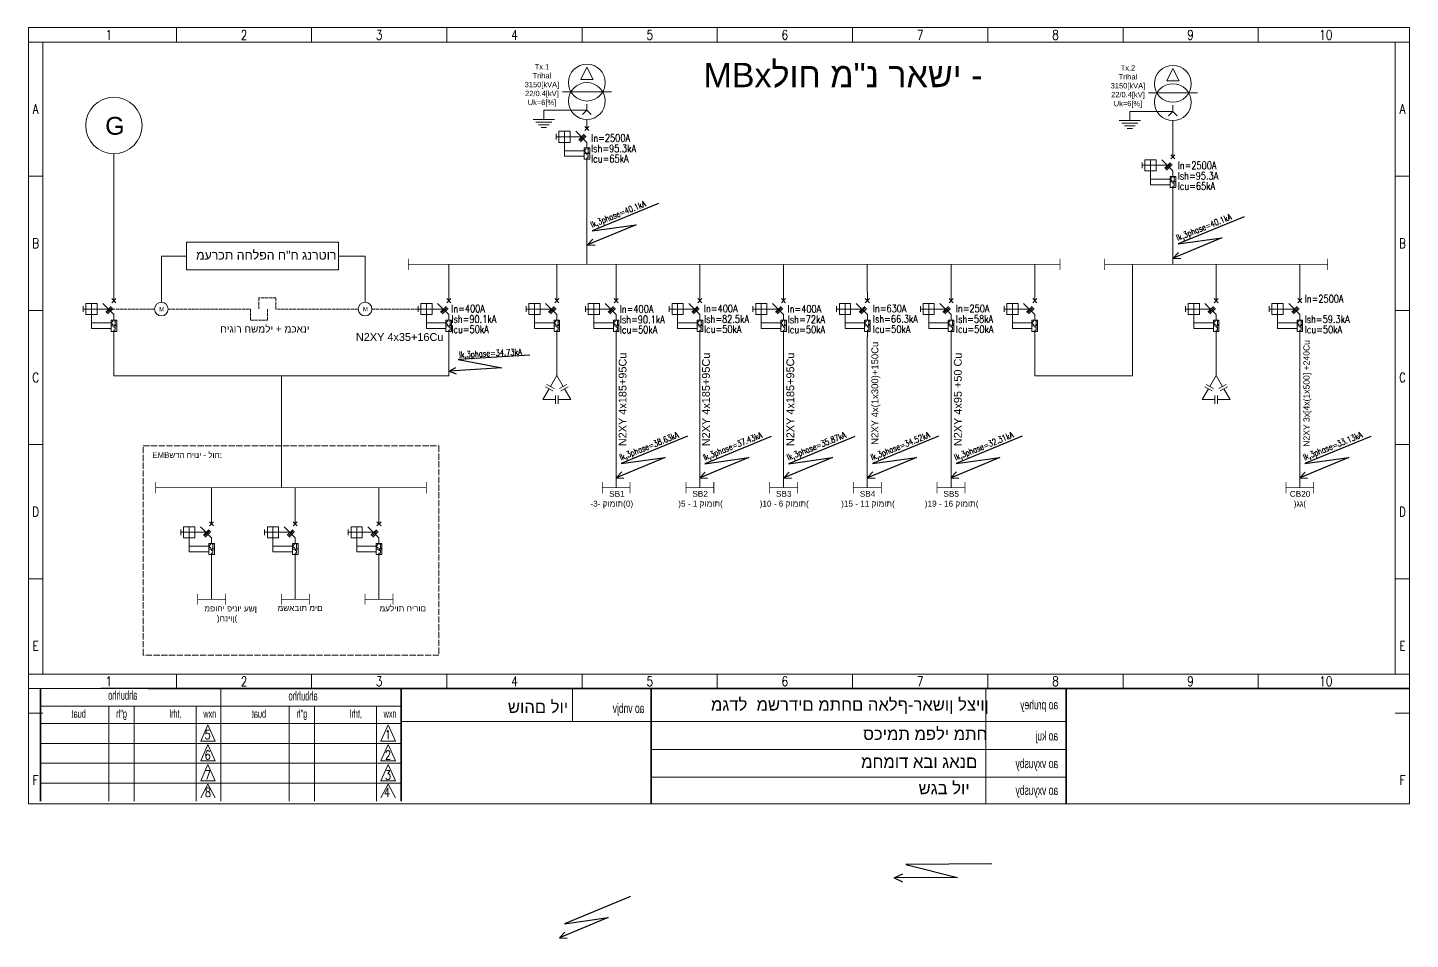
# Model space of a CAD drawing. Header units: millimetres. Extents: x -5718 to 12818, y 216 to 96994.
# Drawn here: x 1557 to 6904, y 216 to 3741 of the extents above; entities that cross this region are included whole.
import ezdxf
from ezdxf.enums import TextEntityAlignment as Align

# ---------------------------------------------------------------- set-up
doc = ezdxf.new("R2010")
doc.units = ezdxf.units.MM
doc.linetypes.add('ACAD_ISO02W100', pattern=[15, 12, -3])
doc.linetypes.add('ACAD_ISO03W100', pattern=[30, 12, -18])
doc.layers.add('A3', color=3, linetype='Continuous')
doc.styles.add('ROMANS', font='romans.shx')
doc.styles.add('single_line_diagram', font='txt.shx', dxfattribs={"height": 1})
doc.styles.get("Standard").update_dxf_attribs({"font": 'arial.ttf'})
doc.styles.add('TECHNO_M', font='techno_m.shx')

# ---------------------------------------------------------------- blocks, each defined once
blk = doc.blocks.new('triangle')
at = {"lineweight": 0}
for p, q in [((22.25, 43.5), (22.75, 43.5)), ((22.5, 43), (22.25, 43.5)), ((22.5, 43), (22.75, 43.5))]:
    blk.add_line(p, q, dxfattribs=at)
blk = doc.blocks.new('trihal_transformer')
at = {"lineweight": 0}
for p, q in [((55.75, 36.375), (57.75, 36.375)), ((56.75, 35.625), (55, 35.625)), ((55, 35.625), (55, 35.25)), ((56.75, 35.625), (56.573, 35.448)), ((56.75, 35.875), (56.75, 35.625)), ((56.75, 35.625), (56.927, 35.448)), ((54.564, 35.25), (55.436, 35.25)), ((54.673, 35.141), (55.327, 35.141)), ((54.782, 35.032), (55.218, 35.032)), ((54.891, 34.923), (55.109, 34.923))]:
    blk.add_line(p, q, dxfattribs=at)
for centre in [(56.75, 36.75), (56.75, 36)]:
    blk.add_circle(centre, 0.75, dxfattribs=at)
at = {"lineweight": 0, "rotation": 180}
blk.add_blockref('triangle', (79.25, 80.375), dxfattribs=at)
blk = doc.blocks.new('ACB')
at = {"lineweight": 0, "ltscale": 2}
for p, q in [((170.5, 25), (170.5, 24)), ((171.5, 25), (172.5, 24)), ((172.68, 25.07), (172.32, 25.43)), ((172.32, 25.07), (172.68, 25.43)), ((172.5, 25.25), (172.5, 26)), ((169.75, 24.5), (169.75, 24.75)), ((170, 24.5), (169.75, 24.5)), ((169.75, 24.25), (169.75, 24.5)), ((171, 24.5), (170, 24.5)), ((170.5, 24), (170.5, 23.25)), ((171, 24.5), (172, 24.5)), ((171.77, 24.23), (172.27, 24.73)), ((171.85, 24.15), (172.35, 24.65)), ((171.94, 24.06), (172.44, 24.56)), ((172.5, 24), (172.5, 23.5)), ((170.5, 23.25), (172.25, 23.25)), ((170.5, 23.25), (170.5, 22.75)), ((170.5, 22.75), (172.25, 22.75)), ((172.25, 23.5), (172.75, 23.5)), ((172.25, 23), (172.25, 23.5)), ((172.25, 23.25), (172.43, 23.43)), ((172.25, 23.25), (172.43, 23.07)), ((172.75, 23), (172.25, 23)), ((172.25, 23), (172.75, 23)), ((172.25, 22.5), (172.25, 23)), ((172.75, 22.5), (172.25, 22.5)), ((172.5, 23), (172.5, 22.88)), ((172.5, 22.88), (172.62, 22.88)), ((172.62, 22.62), (172.5, 22.62)), ((172.5, 22.62), (172.5, 22.5)), ((172.5, 22.5), (172.5, 22)), ((172.56, 23.43), (172.68, 23.43)), ((172.56, 23.07), (172.68, 23.07)), ((172.62, 23.07), (172.62, 23.43)), ((172.62, 22.88), (172.62, 22.62)), ((172.75, 23.5), (172.75, 23)), ((172.75, 23), (172.75, 22.5))]:
    blk.add_line(p, q, dxfattribs=at)
blk.add_lwpolyline([(170, 25), (171, 25), (171, 24), (170, 24)], close=True, dxfattribs=at)
blk = doc.blocks.new('cap_bank')
at = {"lineweight": 0, "ltscale": 2}
for p, q in [((249.44, 16.56), (250, 17.53)), ((250.56, 16.56), (250, 17.53)), ((248.75, 15.38), (249.31, 16.35)), ((248.99, 16.54), (249.64, 16.16)), ((249.11, 16.75), (249.76, 16.38)), ((250.24, 16.38), (250.89, 16.75)), ((250.36, 16.16), (251.01, 16.54)), ((251.25, 15.38), (250.69, 16.35)), ((249.88, 15.38), (248.75, 15.38)), ((249.88, 15), (249.88, 15.75)), ((250.12, 15), (250.12, 15.75)), ((251.25, 15.38), (250.12, 15.38))]:
    blk.add_line(p, q, dxfattribs=at)
blk = doc.blocks.new('ISC')
for p, q in [((6352.2, 2981.7), (6029.2, 2903.8)), ((6234.9, 2900.5), (5996.6, 2842.7)), ((6029.2, 2903.8), (6234.9, 2900.5)), ((5996.6, 2842.7), (6031.4, 2835.3)), ((5996.7, 2842.7), (6025.4, 2865.1))]:
    blk.add_line(p, q)
blk = doc.blocks.new('MCCb')
at = {"lineweight": -2, "style": 'ROMANS', "width": 0.8}
for s, p in [('In=2500A', (3736.6, 3300, -75649.1)), ('In=2500A', (6004.2, 3194, -75649.1)), ('In=2500A', (6495.4, 2678.3, -75649.1)), ('In=400A', (3195.3, 2640.1, -75649.1)), ('In=400A', (3846.7, 2638.7, -75649.1)), ('In=400A', (4172.4, 2640.4, -75649.1)), ('In=400A', (4495.9, 2638.9, -75649.1)), ('In=630A', (4825.5, 2640.7, -75649.1)), ('In=250A', (5146.4, 2640.6, -75649.1))]:
    blk.add_text(s, height=29, dxfattribs=at).set_placement(p)
at = {"color": 7, "lineweight": -2, "style": 'ROMANS', "width": 0.8}
for s, p in [('Ish=95.3kA ', (3735.9, 3259.3)), ('Icu=65kA ', (3736, 3219.9)), ('Ish=95.3A ', (6004.2, 3153.8)), ('Icu=65kA ', (6004.2, 3114.3)), ('Ish=90.1kA ', (3195.6, 2599.6)), ('Ish=90.1kA ', (3846.9, 2598.3)), ('Ish=82.5kA ', (4172.7, 2600)), ('Ish=72kA ', (4496.2, 2598.5)), ('Ish=66.3kA ', (4825.7, 2600.3)), ('Ish=58kA ', (5146.7, 2600.1)), ('Ish=59.3kA ', (6495.1, 2599)), ('Icu=50kA ', (3195.6, 2560.2)), ('Icu=50kA ', (3847, 2558.9)), ('Icu=50kA ', (4172.7, 2560.6)), ('Icu=50kA ', (4496.2, 2559.1)), ('Icu=50kA ', (4825.7, 2560.9)), ('Icu=50kA ', (5146.7, 2560.7)), ('Icu=50kA ', (6495.2, 2559.5))]:
    blk.add_text(s, height=29, dxfattribs=at).set_placement(p)
blk = doc.blocks.new('name')
at = {"color": 7, "lineweight": 13}
for s, height, p in [('שוהם לוי', 45.93, (3414.3, 1090.7)), ('מגדל  משרדים מתחם האלף-ראשון לציון', 45.931, (4199.3, 1100.1)), ('סכימת מפלי מתח', 45.931, (4787.8, 986.5)), ('מחמוד אבו גאנם', 45.931, (4780, 878.8)), ('שגב לוי', 45.93, (5002.3, 776.8))]:
    blk.add_text(s, height=height, dxfattribs=at).set_placement(p)
blk = doc.blocks.new('SC.')
at = {"color": 1, "lineweight": -2}
for p, xscale, yscale, zscale, rotation in [((-849.3, -209.8), 0.8331455173559522, 0.8331455173559522, 0.8331455173559522, 8.874350459142157), ((1415.8, -260.8), 0.8331455173559522, 0.8331455173559522, 0.8331455173559522, 8.874350459142157), ((-2147.9, 959.8), 0.833145517355952, 0.833145517355952, 0.833145517355952, 349.8756746188679), ((-737.5, -1110.1), 0.8331455173559522, 0.8331455173559522, 0.8331455173559522, 8.874350459142157), ((-414.1, -1110.5), 0.8331455173559522, 0.8331455173559522, 0.8331455173559522, 8.874350459142157), ((-90, -1110.4), 0.8331455173559522, 0.8331455173559522, 0.8331455173559522, 8.874350459142157), ((234, -1109.9), 0.8331455173559522, 0.8331455173559522, 0.8331455173559522, 8.874350459142157), ((557.4, -1109.9), 0.8331455173559522, 0.8331455173559522, 0.8331455173559522, 8.874350459142157), ((1905.8, -1110.2), 0.8331455173559522, 0.8331455173559522, 0.8331455173559522, 8.874350459142157)]:
    blk.add_blockref('ISC', p, dxfattribs=dict(at, xscale=xscale, yscale=yscale, zscale=zscale, rotation=rotation))
blk = doc.blocks.new('ISCvalue')
at = {"color": 1, "lineweight": 0}
blk.add_blockref('SC.', (0, 0), dxfattribs=at)
at = {"color": 1, "lineweight": -2, "style": 'ROMANS', "width": 0.8}
for s, rotation, p in [('Ik,3phase=40.1kA ', 21.757, (3739.5, 2967.4)), ('Ik,3phase=40.1kA ', 21.757, (6004.6, 2916.4)), ('Ik,3phase=34.73kA ', 2.7584, (3226.5, 2464.5)), ('Ik,3phase=38.63kA ', 21.757, (3851.3, 2067.1)), ('Ik,3phase=35.87kA ', 21.757, (4498.8, 2066.9)), ('Ik,3phase=34.52kA ', 21.757, (4822.8, 2067.3)), ('Ik,3phase=32.31kA ', 21.757, (5146.2, 2067.3)), ('Ik,3phase=33.13kA ', 21.757, (6494.9, 2067.4))]:
    blk.add_text(s, height=23.748, rotation=rotation, dxfattribs=at).set_placement(p)
at = {"color": 1, "style": 'ROMANS', "width": 0.8}
blk.add_text('Ik,3phase=37.43kA ', height=23.748, rotation=21.757, dxfattribs=at).set_placement((4174.7, 2066.7))
blk = doc.blocks.new('SB_Cablenameshortcurcuit')
blk.add_text('N2XY 4x35+16Cu', height=30.163).set_placement((2826.5, 2529.7))
for s, height, p in [('N2XY 4x(1x300)+150Cu', 26.262, (4846.3, 2127.9)), ('N2XY 3x[4x(1x500] +240Cu', 23.773, (6514, 2120.3)), ('N2XY 4x185+95Cu', 30.163, (3872.7, 2122.5)), ('N2XY 4x185+95Cu', 30.163, (4195.1, 2122.4)), ('N2XY 4x185+95Cu', 30.163, (4521.4, 2122.9)), ('N2XY 4x95 +50 Cu', 30.163, (5169, 2122.7))]:
    blk.add_text(s, height=height, rotation=90).set_placement(p)

msp = doc.modelspace()

# ---------------------------------------------------------------- linework, layer by layer
at = {"color": 7, "linetype": 'ByBlock', "lineweight": 13, "ltscale": 2}
for p, q in [((1560.3, 739), (1560.3, 3741)), ((1560.3, 3741), (6900.8, 3741)), ((1560.3, 739), (1560.3, 3741)), ((1560.3, 3741), (6900.8, 3741)), ((1560.3, 3741), (6900.8, 3741)), ((1560.3, 739), (1560.3, 3741)), ((6900.8, 3741), (6900.8, 739)), ((6845.6, 3685.2), (6845.6, 1241.4)), ((1560.3, 1241.4), (6900.8, 1241.4)), ((2304.3, 1185.5), (2304.3, 749.8)), ((3663.8, 1184.3), (3663.8, 1058.4)), ((5262.2, 1183), (5262.2, 739)), ((1870.7, 1117.7), (1870.7, 749.8)), ((1968.7, 1117.7), (1968.7, 749.8)), ((2209.3, 1117.7), (2209.3, 749.8)), ((2567.9, 1117.7), (2567.9, 749.8)), ((2665.9, 1117.7), (2665.9, 749.8)), ((2906.5, 1117.7), (2906.5, 749.8)), ((6900.8, 739), (1560.3, 739))]:
    msp.add_line(p, q, dxfattribs=at)
at = {"color": 7, "linetype": 'ByBlock', "lineweight": 13}
for p, q in [((2132.5, 3741), (2132.5, 3685.2)), ((2132.5, 3741), (2132.5, 3685.2)), ((2132.5, 3741), (2132.5, 3685.2)), ((2132.5, 3741), (2132.5, 3685.2)), ((2655.4, 3741), (2655.4, 3685.2)), ((2655.4, 3741), (2655.4, 3685.2)), ((2655.4, 3741), (2655.4, 3685.2)), ((2655.4, 3741), (2655.4, 3685.2)), ((3178.3, 3741), (3178.3, 3685.2)), ((3178.3, 3741), (3178.3, 3685.2)), ((3178.3, 3741), (3178.3, 3685.2)), ((3178.3, 3741), (3178.3, 3685.2)), ((3701.1, 3741), (3701.1, 3685.2)), ((3701.1, 3741), (3701.1, 3685.2)), ((3701.1, 3741), (3701.1, 3685.2)), ((3701.1, 3741), (3701.1, 3685.2)), ((4224, 3741), (4224, 3685.2)), ((4224, 3741), (4224, 3685.2)), ((4224, 3741), (4224, 3685.2)), ((4224, 3741), (4224, 3685.2)), ((4746.9, 3741), (4746.9, 3685.2)), ((4746.9, 3741), (4746.9, 3685.2)), ((5269.8, 3741), (5269.8, 3685.2)), ((5269.8, 3741), (5269.8, 3685.2)), ((5792.7, 3741), (5792.7, 3685.2)), ((5792.7, 3741), (5792.7, 3685.2)), ((6315.6, 3741), (6315.6, 3685.2)), ((6315.6, 3741), (6315.6, 3685.2)), ((1560.3, 3685.2), (6900.8, 3685.2)), ((1560.3, 3166.8), (1615.5, 3166.8)), ((6845.6, 3166.8), (6900.8, 3166.8)), ((1560.3, 2647.8), (1615.5, 2647.8)), ((6845.6, 2647.8), (6900.8, 2647.8)), ((1560.3, 2128.8), (1615.5, 2128.8)), ((6845.6, 2128.8), (6900.8, 2128.8)), ((1560.3, 1609.8), (1615.5, 1609.8)), ((1560.3, 1609.8), (1615.5, 1609.8)), ((6845.6, 1609.8), (6900.8, 1609.8)), ((2132.5, 1241.4), (2132.5, 1185.5)), ((2132.5, 1241.4), (2132.5, 1185.5)), ((2132.5, 1241.4), (2132.5, 1185.5)), ((2132.5, 1241.4), (2132.5, 1185.5)), ((2655.4, 1241.4), (2655.4, 1185.5)), ((2655.4, 1241.4), (2655.4, 1185.5)), ((2655.4, 1241.4), (2655.4, 1185.5)), ((2655.4, 1241.4), (2655.4, 1185.5)), ((3178.3, 1241.4), (3178.3, 1185.5)), ((3178.3, 1241.4), (3178.3, 1185.5)), ((3178.3, 1241.4), (3178.3, 1185.5)), ((3178.3, 1241.4), (3178.3, 1185.5)), ((3701.1, 1241.4), (3701.1, 1185.5)), ((3701.1, 1241.4), (3701.1, 1185.5)), ((3701.1, 1241.4), (3701.1, 1185.5)), ((3701.1, 1241.4), (3701.1, 1185.5)), ((4224, 1241.4), (4224, 1185.5)), ((4224, 1241.4), (4224, 1185.5)), ((4224, 1241.4), (4224, 1185.5)), ((4224, 1241.4), (4224, 1185.5)), ((4746.9, 1241.4), (4746.9, 1185.5)), ((4746.9, 1241.4), (4746.9, 1185.5)), ((5269.8, 1241.4), (5269.8, 1185.5)), ((5269.8, 1241.4), (5269.8, 1185.5)), ((5792.7, 1241.4), (5792.7, 1185.5)), ((5792.7, 1241.4), (5792.7, 1185.5)), ((6315.6, 1241.4), (6315.6, 1185.5)), ((6315.6, 1241.4), (6315.6, 1185.5)), ((1560.3, 1090.8), (1615.5, 1090.8)), ((6845.6, 1090.8), (6900.8, 1090.8))]:
    msp.add_line(p, q, dxfattribs=at)
at = {"color": 7, "linetype": 'Continuous', "lineweight": 13}
for p, q in [((1615.5, 3685.2), (1615.5, 1241.4)), ((3001.5, 1117.7), (1607.1, 1117.7)), ((2304.3, 1117.7), (2304.3, 1117.7)), ((3001.5, 1117.7), (3001.5, 1117.7)), ((3001.5, 1050), (1607.1, 1050)), ((5573.1, 1058.4), (3001.5, 1058.4)), ((3001.5, 973.3), (1607.1, 973.3)), ((3001.5, 896.5), (1607.1, 896.5)), ((3001.5, 819.8), (1607.1, 819.8)), ((2304.3, 819.8), (2304.3, 819.8))]:
    msp.add_line(p, q, dxfattribs=at)
at = {"lineweight": 0, "ltscale": 2}
for p, q in [((5985.6, 3381.6), (5985.6, 3273.7)), ((1890.7, 3251.8), (1890.7, 2717.7)), ((3719.7, 3186.1), (3719.7, 3212.9)), ((3719.7, 3189.2), (3719.7, 2825.6)), ((5985.6, 3101.7), (5985.6, 2825.6)), ((2171.3, 2858), (2074.2, 2858)), ((2074.2, 2858), (2074.2, 2679.9)), ((2759.4, 2858), (2861.9, 2858)), ((2861.9, 2858), (2861.9, 2679.9)), ((3185.6, 2825.6), (3185.6, 2717.7)), ((3603.4, 2825.6), (3603.4, 2717.7)), ((3833, 2825.6), (3833, 2717.7)), ((4156.7, 2825.6), (4156.7, 2717.7)), ((4480.4, 2825.6), (4480.4, 2717.7)), ((4804.1, 2825.6), (4804.1, 2717.7)), ((5127.8, 2825.6), (5127.8, 2717.7)), ((5451.5, 2825.6), (5451.5, 2717.7)), ((5829.2, 2394), (5829.2, 2825.6)), ((6152.9, 2825.6), (6152.9, 2717.7)), ((6476.6, 2825.6), (6476.6, 2717.7)), ((1890.7, 2545.1), (1890.7, 2394)), ((3185.6, 2545.1), (3185.6, 2394)), ((3603.4, 2545.1), (3603.4, 2394)), ((3833, 2545.1), (3833, 1962.4)), ((4156.7, 2545.1), (4156.7, 1962.4)), ((4480.4, 2545.1), (4480.4, 1962.4)), ((4804.1, 2545.1), (4804.1, 1962.4)), ((5127.8, 2545.1), (5127.8, 1962.4)), ((5451.5, 2545.1), (5451.5, 2394)), ((6152.9, 2545.1), (6152.9, 2394)), ((6476.6, 2545.1), (6476.6, 1962.4)), ((3185.6, 2394), (1890.7, 2394)), ((2538.2, 2394), (2538.2, 1962.4)), ((5451.5, 2394), (5829.2, 2394)), ((2268.4, 1962.4), (2268.4, 1854.5)), ((2592.1, 1962.4), (2592.1, 1854.5)), ((2915.8, 1962.4), (2915.8, 1854.5)), ((2268.4, 1681.8), (2268.4, 1530.8)), ((2592.1, 1681.8), (2592.1, 1530.8)), ((2915.8, 1681.8), (2915.8, 1530.8))]:
    msp.add_line(p, q, dxfattribs=at)
at = {"linetype": 'ACAD_ISO02W100', "lineweight": 0}
for p, q in [((2516.6, 2696.1), (2451.8, 2696.1)), ((2451.8, 2696.1), (2451.8, 2653)), ((2516.6, 2653), (2516.6, 2696.1)), ((1869.2, 2653), (2047.2, 2653)), ((2101.2, 2653), (2419.5, 2653)), ((2419.5, 2653), (2419.5, 2609.8)), ((2484.2, 2609.8), (2484.2, 2653)), ((2834.9, 2653), (2516.6, 2653)), ((3066.9, 2653), (2888.8, 2653)), ((2419.5, 2609.8), (2484.2, 2609.8))]:
    msp.add_line(p, q, dxfattribs=at)
at = {"color": 7, "lineweight": 13}
for p, q in [((2254.6, 1045.3), (2226.4, 982.2)), ((2254.6, 1045.3), (2282.8, 982.2)), ((2951.8, 1045.3), (2923.5, 982.2)), ((2951.8, 1045.3), (2980, 982.2)), ((2226.4, 982.2), (2282.8, 982.2)), ((2254.6, 968.6), (2226.4, 905.5)), ((2254.6, 968.6), (2282.8, 905.5)), ((2923.5, 982.2), (2980, 982.2)), ((2951.8, 968.6), (2923.5, 905.5)), ((2951.8, 968.6), (2980, 905.5)), ((2226.4, 905.5), (2282.8, 905.5)), ((2254.6, 891.8), (2226.4, 828.7)), ((2254.6, 891.8), (2282.8, 828.7)), ((2923.5, 905.5), (2980, 905.5)), ((2951.8, 891.8), (2923.5, 828.7)), ((2951.8, 891.8), (2980, 828.7)), ((2226.4, 828.7), (2282.8, 828.7)), ((2254.6, 815.1), (2226.4, 762.7)), ((2254.6, 815.1), (2282.8, 762.7)), ((2923.5, 828.7), (2980, 828.7)), ((2951.8, 815.1), (2923.5, 762.7)), ((2951.8, 815.1), (2980, 762.7))]:
    msp.add_line(p, q, dxfattribs=at)
at = {"color": 7, "lineweight": 13, "ltscale": 2}
for p, q in [((3968.7, 949.1), (5573.1, 949.1)), ((3968.7, 842.5), (5573.1, 842.5))]:
    msp.add_line(p, q, dxfattribs=at)
for p, q in [((5285.8, 507.7), (4953.6, 505.6)), ((4953.6, 505.6), (5153, 455.4)), ((5153, 455.4), (4907.8, 453.6)), ((4907.8, 453.6), (4940.1, 438.5)), ((4907.9, 453.6), (4941, 468.9))]:
    msp.add_line(p, q)
at = {"color": 7, "linetype": 'ByBlock', "lineweight": 13, "ltscale": 2}
for points in [[(1560.3, 739), (6900.8, 739), (6900.8, 3741), (1560.3, 3741)], [(1560.3, 3741), (6900.8, 3741), (6900.8, 739), (1560.3, 739)], [(1560.3, 739), (6900.8, 739), (6900.8, 3741), (1560.3, 3741)], [(1560.3, 1241.4), (6900.8, 1241.4), (6900.8, 1185.5), (1560.3, 1185.5)]]:
    msp.add_lwpolyline(points, close=True, dxfattribs=at)
at = {"lineweight": 0, "ltscale": 2}
msp.add_lwpolyline([(2171.3, 2911.9), (2759.4, 2911.9), (2759.4, 2804), (2171.3, 2804)], close=True, dxfattribs=at)
at = {"lineweight": 0, "const_width": 2.7}
for points in [[(3029.1, 2847.2), (3029.1, 2804)], [(5548.6, 2847.2), (5548.6, 2804)], [(5721.3, 2847.2), (5721.3, 2804)], [(6584.5, 2847.2), (6584.5, 2804)], [(3029.1, 2825.6), (5548.6, 2825.6)], [(5721.3, 2825.6), (6584.5, 2825.6)], [(2052.6, 1984), (2052.6, 1940.8)], [(3099.2, 1984), (3099.2, 1940.8)], [(3779, 1984), (3779, 1940.8)], [(3886.9, 1984), (3886.9, 1940.8)], [(4102.7, 1984), (4102.7, 1940.8)], [(4210.6, 1984), (4210.6, 1940.8)], [(4426.4, 1984), (4426.4, 1940.8)], [(4534.3, 1984), (4534.3, 1940.8)], [(4750.1, 1984), (4750.1, 1940.8)], [(4858, 1984), (4858, 1940.8)], [(5073.8, 1984), (5073.8, 1940.8)], [(5181.8, 1984), (5181.8, 1940.8)], [(6422.6, 1984), (6422.6, 1940.8)], [(6530.5, 1984), (6530.5, 1940.8)], [(2052.6, 1962.4), (3099.2, 1962.4)], [(3779, 1962.4), (3886.9, 1962.4)], [(4102.7, 1962.4), (4210.6, 1962.4)], [(4426.4, 1962.4), (4534.3, 1962.4)], [(4750.1, 1962.4), (4858, 1962.4)], [(5073.8, 1962.4), (5181.8, 1962.4)], [(6422.6, 1962.4), (6530.5, 1962.4)], [(2214.5, 1552.4), (2214.5, 1509.2)], [(2322.4, 1552.4), (2322.4, 1509.2)], [(2538.2, 1552.4), (2538.2, 1509.2)], [(2646.1, 1552.4), (2646.1, 1509.2)], [(2861.9, 1552.4), (2861.9, 1509.2)], [(2969.8, 1552.4), (2969.8, 1509.2)], [(2214.5, 1530.8), (2322.4, 1530.8)], [(2538.2, 1530.8), (2646.1, 1530.8)], [(2861.9, 1530.8), (2969.8, 1530.8)]]:
    msp.add_lwpolyline(points, dxfattribs=at)
at = {"linetype": 'ACAD_ISO02W100', "lineweight": 0, "ltscale": 2}
msp.add_lwpolyline([(2004, 2124.2), (3147.8, 2124.2), (3147.8, 1315), (2004, 1315)], close=True, dxfattribs=at)
at = {"color": 7, "linetype": 'ByBlock', "lineweight": 13, "ltscale": 2, "const_width": 5.99}
msp.add_lwpolyline([(1560.3, 1185.5), (6900.8, 1185.5), (6900.8, 1185.5), (1560.3, 1185.5)], close=True, dxfattribs=at)
at = {"lineweight": 0, "ltscale": 2}
for centre, radius in [((1890.7, 3362.5), 108.8), ((2074.2, 2653), 26.5), ((2861.9, 2653), 26.5)]:
    msp.add_circle(centre, radius, dxfattribs=at)
at = {"layer": 'A3', "color": 7, "lineweight": 13, "const_width": 6.75}
for points in [[(1607.1, 749.8), (1607.1, 1185.5)], [(3001.5, 749.8), (3001.5, 1185.5)], [(3968.7, 739), (3968.7, 1187.4)], [(5573.1, 739), (5573.1, 1184)]]:
    msp.add_lwpolyline(points, dxfattribs=at)

# ---------------------------------------------------------------- block references
at = {"lineweight": 0}
for name, p, xscale, yscale, zscale in [('trihal_transformer', (-1668.9, 38.9), 94.95362322682905, 94.95362322682905, 94.95362322682905), ('trihal_transformer', (597, 34.4), 94.95362322682905, 94.95362322682905, 94.95362322682905), ('ACB', (-3725.5, 2261.6), 43.16073783037684, 43.16073783037684, 43.16073783037684), ('ACB', (-1459.6, 2151.5), 43.16073783037684, 43.16073783037684, 43.16073783037684), ('ACB', (-5554.5, 1595.5), 43.16073783037684, 43.16073783037684, 43.16073783037684), ('ACB', (-4259.7, 1595.5), 43.16073783037684, 43.16073783037684, 43.16073783037684), ('ACB', (-3841.9, 1595.5), 43.16073783037684, 43.16073783037684, 43.16073783037684), ('ACB', (-3612.2, 1595.5), 43.16073783037684, 43.16073783037684, 43.16073783037684), ('ACB', (-3288.5, 1595.5), 43.16073783037684, 43.16073783037684, 43.16073783037684), ('ACB', (-2964.8, 1595.5), 43.16073783037684, 43.16073783037684, 43.16073783037684), ('ACB', (-2641.1, 1595.5), 43.16073783037684, 43.16073783037684, 43.16073783037684), ('ACB', (-2317.4, 1595.5), 43.16073783037684, 43.16073783037684, 43.16073783037684), ('ACB', (-1993.7, 1595.5), 43.16073783037684, 43.16073783037684, 43.16073783037684), ('ACB', (-1292.4, 1595.5), 43.16073783037684, 43.16073783037684, 43.16073783037684), ('ACB', (-968.7, 1595.5), 43.16073783037684, 43.16073783037684, 43.16073783037684), ('cap_bank', (-7186.8, 1638.7), 43.16073783037684, 43.16073783037684, 43.16073783037684), ('cap_bank', (-4637.3, 1638.7), 43.16073783037684, 43.16073783037684, 43.16073783037684), ('ACB', (-5176.8, 732.3), 43.16073783037684, 43.16073783037684, 43.16073783037684), ('ACB', (-4853.1, 732.3), 43.16073783037684, 43.16073783037684, 43.16073783037684), ('ACB', (-4529.4, 732.3), 43.16073783037684, 43.16073783037684, 43.16073783037684)]:
    msp.add_blockref(name, p, dxfattribs=dict(at, xscale=xscale, yscale=yscale, zscale=zscale))
msp.add_blockref('MCCb', (0, 0), dxfattribs=at)
for name in ['ISCvalue', 'SB_Cablenameshortcurcuit']:
    msp.add_blockref(name, (0, 0))
at = {"color": 7, "lineweight": 13}
msp.add_blockref('name', (0, 0), dxfattribs=at)
at = {"xscale": 0.8331455173559522, "yscale": 0.8331455173559522, "zscale": 0.8331455173559522, "rotation": 8.874350459142157}
msp.add_blockref('ISC', (-957.3, -2889.1), dxfattribs=at)

# ---------------------------------------------------------------- texts
at = {"color": 7, "lineweight": 13, "style": 'ROMANS', "width": 0.8}
for s, height, p in [('1', 37.2, (1871, 3713.1)), ('1', 37.2, (1871, 3713.1)), ('1', 37.2, (1871, 3713.1)), ('1', 37.2, (1871, 3713.1)), ('2', 37.2, (2393.9, 3713.1)), ('2', 37.2, (2393.9, 3713.1)), ('2', 37.2, (2393.9, 3713.1)), ('2', 37.2, (2393.9, 3713.1)), ('3', 37.2, (2916.8, 3713.1)), ('3', 37.2, (2916.8, 3713.1)), ('3', 37.2, (2916.8, 3713.1)), ('3', 37.2, (2916.8, 3713.1)), ('4', 37.2, (3439.7, 3713.1)), ('4', 37.2, (3439.7, 3713.1)), ('4', 37.2, (3439.7, 3713.1)), ('4', 37.2, (3439.7, 3713.1)), ('5', 37.2, (3962.6, 3713.1)), ('5', 37.2, (3962.6, 3713.1)), ('5', 37.2, (3962.6, 3713.1)), ('5', 37.2, (3962.6, 3713.1)), ('6', 37.2, (4485.5, 3713.1)), ('6', 37.2, (4485.5, 3713.1)), ('7', 37.2, (5008.4, 3713.1)), ('7', 37.2, (5008.4, 3713.1)), ('8', 37.2, (5531.2, 3713.1)), ('8', 37.2, (5531.2, 3713.1)), ('9', 37.2, (6054.1, 3713.1)), ('9', 37.2, (6054.1, 3713.1)), ('10', 37.22, (6577, 3713.1)), ('10', 37.22, (6577, 3713.1)), ('A', 36.8, (1588.1, 3426.3)), ('A', 36.8, (6873.4, 3426.3)), ('B', 36.8, (1588.1, 2907.3)), ('B', 36.8, (6873.4, 2907.3)), ('C', 36.8, (1588.1, 2388.3)), ('C', 36.8, (6873.4, 2388.3)), ('D', 36.8, (1588.1, 1869.3)), ('D', 36.8, (6873.4, 1869.3)), ('E', 36.8, (1588.1, 1350.3)), ('E', 36.8, (6873.4, 1350.3)), ('1', 37.2, (1871, 1213.4)), ('1', 37.2, (1871, 1213.4)), ('1', 37.2, (1871, 1213.4)), ('1', 37.2, (1871, 1213.4)), ('2', 37.2, (2393.9, 1213.4)), ('2', 37.2, (2393.9, 1213.4)), ('2', 37.2, (2393.9, 1213.4)), ('2', 37.2, (2393.9, 1213.4)), ('3', 37.2, (2916.8, 1213.4)), ('3', 37.2, (2916.8, 1213.4)), ('3', 37.2, (2916.8, 1213.4)), ('3', 37.2, (2916.8, 1213.4)), ('4', 37.2, (3439.7, 1213.4)), ('4', 37.2, (3439.7, 1213.4)), ('4', 37.2, (3439.7, 1213.4)), ('4', 37.2, (3439.7, 1213.4)), ('5', 37.2, (3962.6, 1213.4)), ('5', 37.2, (3962.6, 1213.4)), ('5', 37.2, (3962.6, 1213.4)), ('5', 37.2, (3962.6, 1213.4)), ('6', 37.2, (4485.5, 1213.4)), ('6', 37.2, (4485.5, 1213.4)), ('7', 37.2, (5008.4, 1213.4)), ('7', 37.2, (5008.4, 1213.4)), ('8', 37.2, (5531.2, 1213.4)), ('8', 37.2, (5531.2, 1213.4)), ('9', 37.2, (6054.1, 1213.4)), ('9', 37.2, (6054.1, 1213.4)), ('10', 37.22, (6577, 1213.4)), ('10', 37.22, (6577, 1213.4)), ('F', 36.8, (1588.1, 831.3)), ('F', 36.8, (6873.4, 831.3))]:
    msp.add_text(s, height=height, dxfattribs=at).set_placement(p, align=Align.MIDDLE)
at = {"color": 7, "lineweight": 13, "style": 'TECHNO_M', "text_generation_flag": 2}
for s, height, width, p in [('ahbuhho', 34.75, 0.7, (1981.5, 1142.1)), ('ahbuhho', 34.75, 0.7, (2678.7, 1139.5)), ('ao vnbjv ', 35.95, 0.8, (3942.2, 1091.4)), ('ao pruhey', 35.95, 0.8, (5541.9, 1105.1)), ('buat', 30.92, 0.8, (1782.1, 1072.8)), ('g"h', 30.92, 0.8, (1941.3, 1072.8)), (',trhl', 30.92, 0.8, (2153, 1072.8)), ('nxw', 30.92, 0.8, (2286.8, 1072.8)), ('buat', 30.92, 0.8, (2479.3, 1072.8)), ('g"h', 30.92, 0.8, (2638.5, 1072.8)), (',trhl', 30.92, 0.8, (2850.1, 1072.8)), ('nxw', 30.92, 0.8, (2984, 1072.8)), ('ao kuj', 35.95, 0.8, (5541.9, 984.7)), ('ao vxyusby', 35.95, 0.8, (5541.9, 877.9)), ('ao vxyusby', 35.95, 0.8, (5541.9, 774.4))]:
    msp.add_text(s, height=height, dxfattribs=dict(at, width=width)).set_placement(p)
at = {"color": 7, "lineweight": 13, "style": 'ROMANS', "width": 0.8}
for s, p in [('5', (2241.2, 989.5)), ('1', (2938.4, 989.5)), ('6', (2241.2, 910.6)), ('2', (2938.4, 910.6)), ('7', (2241.2, 833.6)), ('3', (2938.4, 833.6)), ('8', (2242.2, 766.6)), ('4', (2935, 766.6))]:
    msp.add_text(s, height=34.7, dxfattribs=at).set_placement(p)
at = {"lineweight": 0, "char_height": 20.681, "attachment_point": 1}
for s, insert in [('\\pxqc;{\\fArial|b0|i0|c0|p34;Tx.1\\PTrihal\\fArial|b0|i0|c177|p34;\\P315\\fArial|b0|i0|c0|p34;0[kVA]\\P22/0.4[kV]\\PUk=6[%]}', (3494.2, 3600.2)), ('\\pxqc;{\\fArial|b0|i0|c0|p34;Tx.2\\PTrihal\\fArial|b0|i0|c177|p34;\\P315\\fArial|b0|i0|c0|p34;0[kVA]\\P22/0.4[kV]\\PUk=6[%]}', (5760.1, 3595.7))]:
    msp.add_mtext_dynamic_manual_height_columns(s, width=103.404, gutter_width=103.4, heights=[0], dxfattribs=dict(at, insert=insert))
at = {"linetype": 'ACAD_ISO03W100', "lineweight": 0, "ltscale": 2, "insert": (4170.6, 3604.9), "char_height": 94.169, "attachment_point": 1, "style": 'single_line_diagram'}
msp.add_mtext_dynamic_manual_height_columns('{\\fArial|b0|i0|c0|p34;MBx\\fArial|b0|i0|c177|p34;לוח מ"נ ראשי - }', width=1553.787, gutter_width=470.8, heights=[0], dxfattribs=at)
at = {"lineweight": 0, "ltscale": 2, "attachment_point": 1, "style": 'single_line_diagram'}
for s, width, gutter_width, heights, insert, char_height in [('{\\fArial|b0|i0|c0|p34;G}', 1153.291, 344.3, [0], (1857.1, 3395.8), 68.853), ('{\\fArial|b0|i0|c177|p34;מערכת החלפה ח"ח גנרטור}', 571.88, 170.7, [0], (2208.6, 2878.2), 34.142), ('{\\fArial|b0|i0|c0|p34;M}', 281.174, 83.9, [0], (2066, 2661.1), 16.787), ('{\\fArial|b0|i0|c0|p34;M}', 281.174, 83.9, [0], (2853.7, 2661.1), 16.787), ('{\\fArial|b0|i0|c177|p34;חיגור חשמלי + מכאני}', 463.978, 138.5, [0], (2302.2, 2589.9), 27.7), ('{\\fArial|b0|i0|c0|p34;EMB\\fArial|b0|i0|c177|p34;שדה חיוני - לוח: }', 366.866, 109.5, [0], (2039.1, 2099.4), 21.902), ('{\\fArial|b0|i0|c0|p34;\\W7.26869;  \\W1;SB1\\P{\\W6.315061; }\\fArial|b0|i0|c177|p34;-3- קומות(\\fArial|b0|i0|c0|p34;0\\fArial|b0|i0|c177|p34;)}', 309.079, 113.6, [83], (3677.7, 1949.6), 22.716), ('{\\fArial|b0|i0|c0|p34;\\W7.15094;  \\W1;SB2\\P{\\W8.112952; }\\fArial|b0|i0|c177|p34;)5 - 1 קומות(}', 309.079, 113.6, [0], (4001.4, 1949.6), 22.716), ('{\\fArial|b0|i0|c0|p34;\\W7.14435;  \\W1;SB3\\P{\\W7.112074; }\\fArial|b0|i0|c177|p34;)10 - 6 קומות(}', 309.079, 113.6, [0], (4325.1, 1949.6), 22.716), ('{\\fArial|b0|i0|c0|p34;\\W7.14699;  \\W1;SB4\\P{\\W6.111195; }\\fArial|b0|i0|c177|p34;)15 - 11 קומות(}', 309.079, 113.6, [0], (4648.8, 1949.6), 22.716), ('{\\fArial|b0|i0|c0|p34;\\W7.13952;  \\W1;SB5\\P{\\W6.111195; }\\fArial|b0|i0|c177|p34;)19 - 16 קומות(}', 309.079, 113.6, [0], (4972.5, 1949.6), 22.716), ('{\\fArial|b0|i0|c0|p34;\\W6.60085;  \\W1;CB20\\P\\fArial|b0|i0|c177|p34;\\W7.44663;  \\W1;)גג(               }', 309.079, 113.6, [0], (6321.3, 1949.6), 22.716), ('{\\fArial|b0|i0|c177|p34;\\W6.90294; \\W1; מפוחי פינוי עשן\\P\\W6.64303;  \\W1;)חניון(      }', 309.079, 113.6, [0], (2171.5, 1506.1), 22.716), ('{\\fArial|b0|i0|c177|p34; משאבות מים}', 309.079, 113.6, [0], (2514.8, 1507.9), 22.716), ('{\\fArial|b0|i0|c177|p34;\\W8.15777; \\W1; מעליות חירום}', 309.079, 113.6, [0], (2837.3, 1506.5), 22.716)]:
    msp.add_mtext_dynamic_manual_height_columns(s, width=width, gutter_width=gutter_width, heights=heights, dxfattribs=dict(at, insert=insert, char_height=char_height))

doc.saveas('drawing.dxf')
